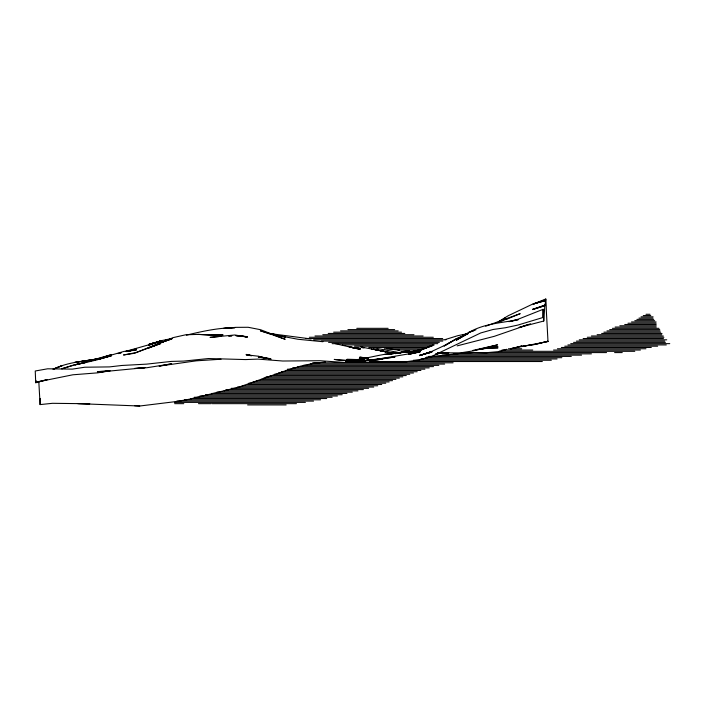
<?xml version="1.0" encoding="UTF-8"?>
<svg xmlns="http://www.w3.org/2000/svg" width="705" height="705" viewBox="0 0 705 705"><rect width="100%" height="100%" fill="white"/><g stroke="black" fill="none" stroke-linecap="round" stroke-linejoin="round"><path stroke-width="1.06" d="M40.282 398.448L40.097 404.591L52.47 403.313L89.782 403.762L78.431 403.604M498.312 321.815L508.102 315.796L533.13 303.855L545.591 300.638L533.218 303.917L545.688 299.81L533.306 304.111L545.776 298.99L545.044 305.67L544.859 305.054L532.486 309.574L544.956 305.415L532.575 309.407L544.004 305.988M527.419 324.793L519.109 327.464L543.766 321.031L544.859 305.054M47.138 379.669L35.788 382.744L36.334 380.894M510.869 348.878L522.211 345.891L510.781 348.667L548.085 341.476L544.991 341.758M498.4 322.079L501.96 319.982M503.74 318.933L505.52 317.885L498.47 322.035M467.935 333.518L456.514 338.788L444.141 346.023L456.602 338.752L467.062 334.223M464.348 335.65L456.329 340.207L468.71 332.355L475.928 329.799M466.974 334.091L456.426 339.625L466.895 334.117M154.236 345.926L160.899 342.674L172.399 338.506M501.255 321.277L507.917 318.36M53.791 369.094C67.988 361.982 84.089 361.277 99.484 358.66L74.642 362.423L87.112 360.546M543.132 309.301L518.298 319.162L508.948 321.692M53.818 369.103L62.454 365.49L52.928 369.156M432.852 345.115L420.48 350.253L432.949 345.15M505.926 319.55L520.202 313.637L485.683 326.23M135.783 352.747L160.714 342.639L149.293 347.794L173.183 337.607L185.644 334.796L198.017 334.382L210.487 335.166L222.947 334.628L211.606 335.245M474.368 330.469L468.613 332.619C483.656 323.604 501.422 322.934 518.201 319.673L512.015 321.101M420.392 350.332L408.874 354.368M172.328 338.523L160.987 342.498L171.377 339.158M530.548 323.815L494.364 336.303L457.148 345.873M148.156 347.9L160.625 343.599L135.871 352.615L123.498 354.985L135.016 353.196M456.514 338.788L444.229 345.609L431.857 351.381L419.484 355.628L431.945 351.495L419.572 355.443L432.033 351.918L419.66 355.364L430.05 352.72M420.568 349.768L431.998 346.032M111.487 354.624L99.114 358.572L123.957 351.425L136.418 349.927L126.107 351.504M445.225 339.554L457.695 335.712L468.085 333.544M111.584 354.606L86.83 361.603L99.387 358.493L87.015 360.572M99.969 359.065L111.311 355.593L98.841 359.171L111.214 355.858L74.096 364.899L61.723 368.794L74.281 365.049M506.842 349.275L498.594 351.619L486.212 352.712L473.839 352.465L461.467 353.249L426.41 357.206M125.446 351.416L161.533 341.202L149.072 344.304L161.445 341.008L148.975 344.357L161.348 340.859L148.887 344.569L161.26 340.7L148.799 345.238L161.172 340.7L172.513 338.382M404.591 352.315L396.281 352.993L408.838 351.892L396.466 353.055M468.173 333.668L462.982 335.104L467.062 333.967M420.665 349.557L408.292 352.985L420.753 349.803L408.38 352.447L416.69 351.019M409.896 354.139L420.206 351.328L408.777 354.183M127.323 351.328L136.603 348.931L126.213 351.575M100.524 358.396L103.635 357.594M100.515 358.413L103.609 357.655M87.587 362.123L97.907 359.638M186.376 335.148C202.264 331.306 218.427 327.772 234.844 327.71L223.406 328.424L235.778 327.358L248.151 327.279L260.533 329.702L272.994 334.531L285.463 337.069L273.082 334.575L298.021 339.272L322.952 341.722M47.129 379.625L35.699 382.304L35.788 382.744M75.312 364.811L86.653 362.238L75.224 364.776M127.235 351.407L136.514 349.327L126.124 351.407M364.529 358.819L359.339 359.576L346.878 359.391L359.25 359.559L346.596 360.405L334.223 359.418C355.346 363.542 375.483 354.095 396.369 352.967M75.215 364.785L86.556 362.37M408.777 354.236L420.118 351.962L370.442 360.352L382.991 358.757L370.618 360.264L345.873 361.374L370.707 360.255L358.246 360.643M390.367 354.201L409.111 350.579M396.642 353.046L409.015 351.011M375.412 359.911L378.506 359.453M380.568 359.145L395.003 357.021L357.611 361.383L369.984 360.158M388.208 354.262L408.926 351.522L383.908 354.5M408.565 351.601L396.281 352.993M418.779 350.596L408.468 352.024L416.778 351.011M325.349 362.017L312.976 363.427L300.603 366.133L288.23 369.79L238.731 387.177L189.24 399.224L176.858 401.471L139.74 406.01L77.4 403.595M436.166 353.778L444.502 352.861M444.379 352.826L436.069 353.69L446.38 352.808M221.458 336.276L210.028 337.395L234.774 334.981L247.243 336.99L235.902 335.483M382.454 358.968L364.89 360.652L371.077 360.052M436.254 353.787L446.644 352.817M370.618 360.264L372.769 360.061M374.778 359.876L378.964 359.48M144.913 367.675L109.769 371.041L97.396 371.614L109.857 370.962L97.484 372.293L109.945 370.83L97.572 372.857L72.826 374.796L35.699 382.304L35.25 370.997L47.623 368.803L72.368 369.129L84.75 367.226L109.495 366.9L121.868 365.472L146.614 364.132L171.368 361.409L183.741 361.083L208.486 358.537L245.613 359.576L257.986 359.109L282.731 361.013L319.858 360.731L344.604 362.44L406.477 361.7L418.849 359.938L431.222 356.615L480.722 332.954L493.095 329.482L505.467 327.737L517.84 325.084L542.594 317.62L542.956 311.24A78.008 0.828 90 0 1 543.22 309.742L543.766 321.031M367.772 358.237L359.524 358.977L363.674 358.704M445.63 352.897L436.351 353.707L448.812 352.826L437.47 353.522M406.67 352.148L410.803 351.865M144.904 367.649L134.514 368.477L146.887 367.728L171.632 363.824L159.171 366.089L196.298 360.828L221.044 359.224M370.98 360.458L373.042 360.29M346.693 360.493L359.065 359.576M345.961 361.418L370.804 360.308L346.146 361.409M372.971 360.211L370.892 360.352L372.954 360.29M377.122 359.911L379.202 359.77M445.331 352.844L437.012 353.399L445.26 352.87M357.796 361.471L365.067 361.013M228.728 335.95L231.839 335.827L228.773 335.933M437.946 353.082L444.132 352.87M346.781 359.894L359.25 359.559M485.657 348.094L498.03 347.829L485.569 348.244L497.941 346.684L472.914 350.403L497.571 344.851L472.729 350.958L460.444 352.861L437.682 352.87M356.624 361.277L354.544 361.312L356.642 361.277M437.858 352.888L448.168 352.852M645.983 314.28L650.01 314.28M643.251 315.558L650.785 315.558M641.048 316.836L653.086 316.836M638.959 318.114L653.05 318.114M636.879 319.391L653.738 319.391M634.8 320.669L654.672 320.669M631.521 321.947L656.099 321.947M627.952 323.225L656.143 323.225M624.718 324.494L656.179 324.494M619.845 325.772L656.232 325.772M615.13 327.05L656.302 327.05M356.756 328.327L388.138 328.327M612.407 328.327L658.99 328.327M347.926 329.605L394.659 329.605M609.684 329.605L659.73 329.605M340.541 330.883L398.202 330.883M606.961 330.883L660.012 330.883M333.632 332.161L401.506 332.161M603.894 332.161L660.594 332.161M328.204 333.439L404.802 333.439M601.638 333.439L662.013 333.439M322.793 334.708L413.967 334.708M597.117 334.708L661.766 334.708M314.994 335.985L423.115 335.985M591.416 335.985L663.282 335.985M309.336 337.263L433.319 337.263M587.274 337.263L663.925 337.263M305.45 338.541L442.678 338.541M583.132 338.541L663.467 338.541M313.619 339.819L445.983 339.819M579.263 339.819L666.745 339.819M321.348 341.097L442.793 341.097M576.426 341.097L664.762 341.097M328.583 342.374L439.347 342.374M573.579 342.374L665.414 342.374M332.099 343.652L437.831 343.652M570.742 343.652L669.75 343.652M342.251 344.93L434.262 344.93M567.904 344.93L666.304 344.93M354.492 346.199L431.804 346.199M564.749 346.199L657.624 346.199M368.794 347.477L427.891 347.477M561.339 347.477L651.305 347.477M384.331 348.755L423.749 348.755M508.455 348.755L521.691 348.755M557.435 348.755L645.965 348.755M397.955 350.032L419.369 350.032M501.978 350.032L532.76 350.032M553.548 350.032L640.413 350.032M403.56 351.31L408.548 351.31M499.017 351.31L634.791 351.31M466.745 352.588L606.556 352.588M614.593 352.588L622.259 352.588M453.403 353.866L591.416 353.866M442.044 355.144L581.537 355.144M428.481 356.413L571.297 356.413M425.846 357.691L561.841 357.691M420.947 358.968L557.091 358.968M413.491 360.246L551.328 360.246M369.499 361.524L542.321 361.524M312.641 362.802L453.103 362.802M310.306 364.08L444.644 364.08M303.291 365.357L438.801 365.357M297.898 366.626L433.549 366.626M292.522 367.904L429.23 367.904M287.499 369.182L424.912 369.182M285.525 370.46L420.911 370.46M281.41 371.738L417.193 371.738M278.537 373.015L413.465 373.015M274.307 374.293L409.79 374.293M270.147 375.571L406.309 375.571M266.023 376.849L402.837 376.849M263.758 378.118L399.356 378.118M261.044 379.396L395.928 379.396M256.356 380.674L392.544 380.674M253.104 381.951L389.16 381.951M248.742 383.229L385.767 383.229M247.481 384.507L381.757 384.507M242.247 385.785L377.748 385.785M237.374 387.063L373.729 387.063M231.249 388.332L368.618 388.332M225.961 389.609L363.401 389.609M224.084 390.887L357.946 390.887M216.787 392.165L352.306 392.165M211.694 393.443L346.966 393.443M205.578 394.721L342.189 394.721M199.868 395.998L337.413 395.998M194.245 397.276L332.152 397.276M190.984 398.554L326.741 398.554M184.463 399.823L320.563 399.823M176.761 401.101L313.522 401.101M174.558 402.379L305.406 402.379M174.611 403.657L183.776 403.657M198.475 403.657L211.28 403.657M212.17 403.657L296.452 403.657M247.614 404.934L286.16 404.934M367.86 358.14L359.612 358.096L367.922 358.431M222.859 335.501L198.017 334.382M134.584 405.719L139.74 406.01M240.202 336.214L247.42 336.629L240.149 336.1M235.999 335.791L238.079 335.941M395.664 352.491L398.766 352.756L395.646 352.394M240.114 336.179L247.332 336.831L235.911 335.474M274.007 333.958L268.852 333.43L311.125 338.964M352.033 347.45L360.343 348.376L352.095 347.591L354.069 347.847M386.851 348.728L399.224 350.156M398.395 352.667L400.458 352.905M367.957 358.122L359.709 357.162L368.019 358.158M270.72 358.669L258.347 357.144L270.808 358.986L258.435 356.457L266.746 358.475M395.575 352.474L398.669 352.861M356.131 348.138L360.255 348.711L347.785 346.367L360.167 349.38L335.324 343.679M400.563 352.87L373.641 347.785M361.938 347.644L364.018 347.953M371.288 349.037L373.368 349.345M360.713 346.93L395.963 353.61M385.556 351.786L395.946 353.602M250.31 355.62L246.151 354.809L258.524 356.228L266.772 358.396M374.399 349.548L385.741 351.813L373.271 349.142L385.644 351.821M251.403 355.593L246.239 354.421L251.438 355.805M268.825 358.977L270.905 359.48L268.843 358.933M271.769 334.602L260.348 330.795L272.632 334.452L285.181 339.281L272.809 334.954M547.996 341.634L546.331 310.517A91.606 0.987 90 0 0 546.049 302.789L545.776 298.99M40.097 404.591L38.801 381.493M121.295 352.65L118.176 353.593L121.322 352.632M547.9 341.273L535.43 344.384L523.057 346.164L535.527 344.26L547.9 341.273M167.631 339.828L165.569 340.224L167.675 339.828M364.591 358.748L359.427 359.453L364.626 358.792M483.674 348.649L479.515 348.878L483.692 348.631"/></g></svg>
